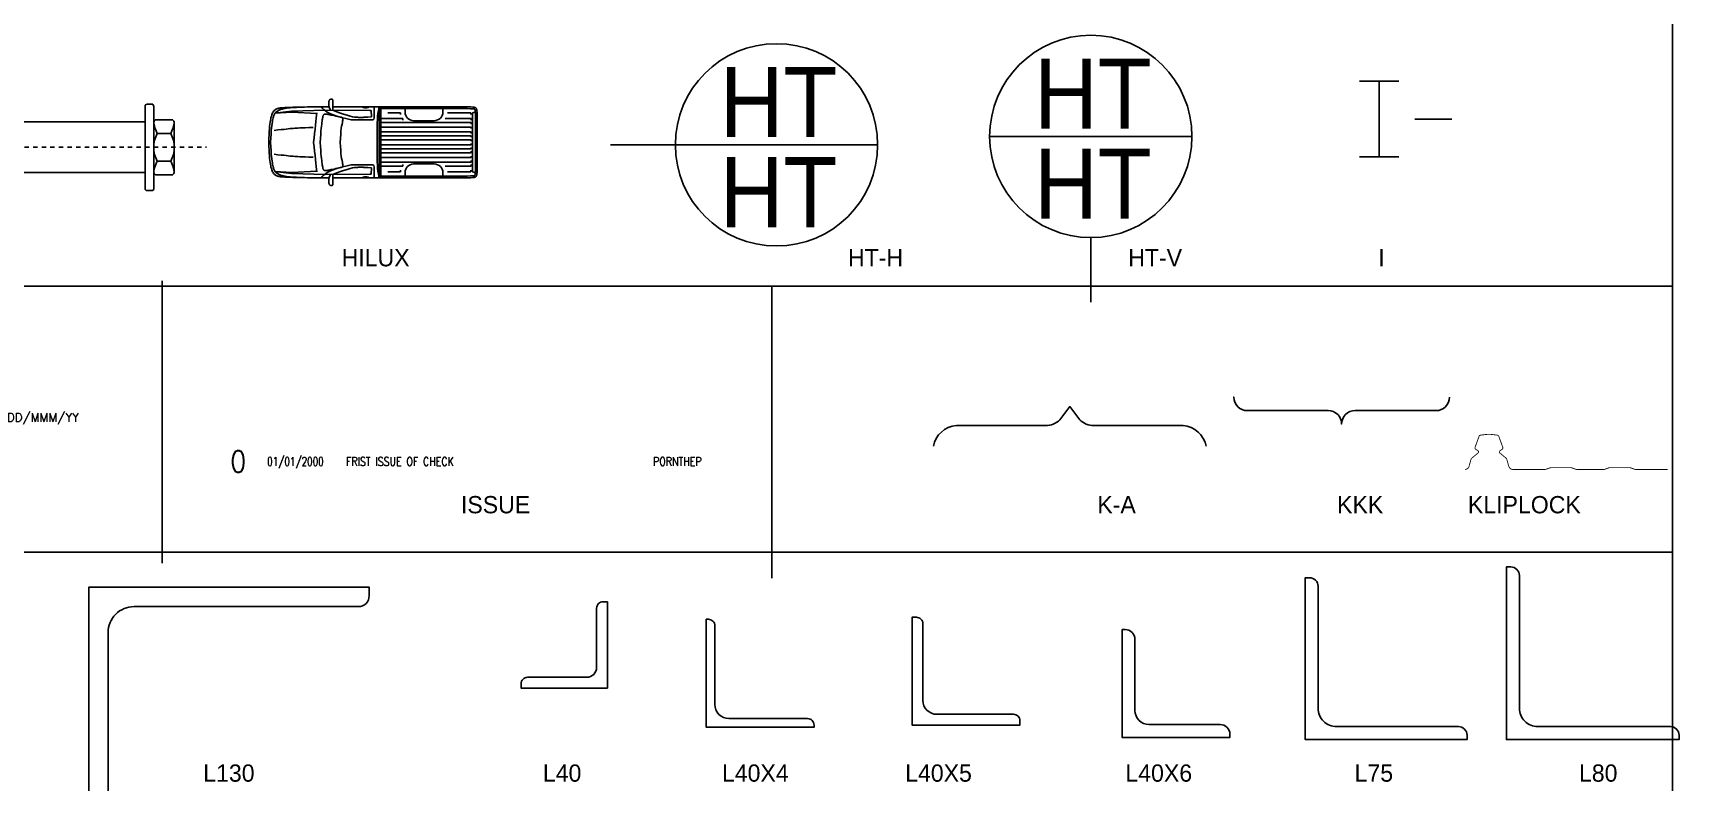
# Model space of a CAD drawing. Header units: inches. Extents: x -2548 to -2391, y 2200 to 2352.
# Drawn here: x -2514.47 to -2476.32, y 2271.17 to 2288.53 of the extents above; entities that cross this region are included whole.
import ezdxf
from ezdxf.enums import TextEntityAlignment as Align

# ---------------------------------------------------------------- set-up
doc = ezdxf.new("R2010")
doc.units = ezdxf.units.IN
doc.header["$MEASUREMENT"] = 0
doc.linetypes.add('DOT1', pattern=[0.0175, 0, -0.0175])
doc.linetypes.add('GRID5', pattern=[0.75, 0.5, -0.1, 0.05, -0.1])
for name, color, linetype in [('4', 4, 'Continuous'), ('BOLT', 7, 'Continuous'), ('L-130X130X9', 7, 'Continuous'), ('L-40X40X5', 7, 'Continuous'), ('L-50X50X4', 2, 'Continuous'), ('L-50X50X5', 2, 'Continuous'), ('L-50X50X6', 2, 'Continuous'), ('L-75X75X6', 9, 'Continuous'), ('L-80X80X6', 7, 'Continuous'), ('TXT', 2, 'Continuous'), ('VPORTS', 7, 'Continuous')]:
    doc.layers.add(name, color=color, linetype=linetype)
doc.styles.add('OT', font='helv.shx')
doc.styles.add('Rs75', font='romans.shx', dxfattribs={"width": 0.75})

# ---------------------------------------------------------------- blocks, each defined once
blk = doc.blocks.new('Hilti')
at = {"layer": 'BOLT'}
h = blk.add_hatch(dxfattribs=at)
h.set_pattern_fill('ANSI38', scale=10, angle=355, style=0)
h.set_pattern_definition([(40, (-2866.52, -1090.8994), (-0.8034845, 0.95755555), []), (130, (-2866.52, -1090.8994), (-2.5645246, 1.1116266), [3.125, -1.875])])
h.paths.add_polyline_path([(-114.83, -9.25), (-126, -9.25), (-126, -11.5), (-114.83, -11.5)])
h.paths.add_polyline_path([(-114.83, 0.25), (-126, 0.25), (-126, -7.25), (-114.83, -7.25)])
h.paths.add_polyline_path([(-114.83, 7.75), (-126, 7.75), (-126, 0.25), (-114.83, 0.25)])
h.paths.add_polyline_path([(-114.83, 12), (-126, 12), (-126, 9.75), (-114.83, 9.75)])
for p, q in [((-134.4, 8.25), (-133.13, -7.75)), ((-131.99, 8.25), (-131.83, 6.22)), ((-83, 9.75), (-83, 7.75)), ((-80, 12), (-78.5, 13.5)), ((-80, 7.31), (-78.5, 8.19)), ((-80, 7.05), (-78.5, 7.71)), ((-78.5, 13.5), (-76, 13.5)), ((-78.5, 8.19), (-76, 8.19)), ((-78.5, 7.71), (-78.5, 8.19)), ((-78.5, 7.71), (-76, 7.71)), ((-76, 13.5), (-76, 12)), ((-76, 8.19), (-76, 7.05)), ((-76, 7.71), (-76, 7.05)), ((-136.5, 4.49), (-135.53, -7.75)), ((-135.53, 6.65), (-134.4, -6.15)), ((-133.13, 6.65), (-131.99, -6.15)), ((-76, 7.05), (-80, 7.05)), ((-78.5, 0.75), (-78.5, -0.25)), ((5.6, 6.65), (11.9, 6.65)), ((-83, -7.25), (-83, -9.25)), ((-80, -6.55), (-78.5, -7.21)), ((-76, -6.55), (-80, -6.55)), ((-80, -6.81), (-78.5, -7.69)), ((-78.5, -7.21), (-76, -7.21)), ((-78.5, -7.21), (-78.5, -7.69)), ((-76, -7.21), (-76, -6.55)), ((-76, -7.69), (-76, -6.55)), ((5.6, -6.15), (11.9, -6.15)), ((-80, -11.5), (-78.5, -13)), ((-78.5, -7.69), (-76, -7.69)), ((-78.5, -13), (-76, -13)), ((-76, -13), (-76, -11.5))]:
    blk.add_line(p, q, dxfattribs=at)
at = {"layer": 'BOLT', "color": 8}
for p, q in [((-126, 9.75), (-83, 9.75)), ((-126, 7.75), (-83, 7.75)), ((-126, -7.25), (-83, -7.25)), ((-126, -9.25), (-83, -9.25))]:
    blk.add_line(p, q, dxfattribs=at)
at = {"layer": 'BOLT', "color": 7, "linetype": 'DOT1'}
for p, q in [((-80.5, 3), (-80.5, 12)), ((-57.5, 12), (-57.5, -11.5)), ((-80.5, -11.5), (-80.5, -2.5))]:
    blk.add_line(p, q, dxfattribs=at)
at = {"layer": 'BOLT', "color": 9}
for p, q in [((-58, 9.75), (-68, 9.75)), ((-68, -9.25), (-58, -9.25))]:
    blk.add_line(p, q, dxfattribs=at)
at = {"layer": 'BOLT', "color": 8, "linetype": 'GRID5'}
blk.add_line((-151.93, 0.25), (28.44, 0.25), dxfattribs=at)
at = {"layer": 'BOLT'}
for points in [[(0.5, -19.75), (3.5, -19.75), (4, -19.25), (4, 19.25), (3.65, 20.1), (3.5, 20.25), (1, 20.25), (0.15, 19.9), (0, 19.75), (0, -19.25)], [(-80, 0.75), (-76, 0.75), (-76, -0.25), (-80, -0.25)]]:
    blk.add_lwpolyline(points, close=True, dxfattribs=at)
at = {"layer": 'BOLT', "color": 8}
blk.add_lwpolyline([(-131.83, 8.05), (-131.99, 8.25), (-133.13, 6.65), (-134.4, 8.25), (-135.53, 6.65), (-136.5, 7.87), (-136.5, -6.53), (-135.53, -7.75), (-134.4, -6.15), (-133.13, -7.75), (-131.99, -6.15), (-131.83, -6.35)], dxfattribs=at)
at = {"layer": 'BOLT', "color": 9, "flags": 128}
blk.add_lwpolyline([(-126, 11.06), (-131.34, 11.69), (-131.83, 11.25), (-131.83, -10.75), (-131.34, -11.19), (-126, -10.56)], dxfattribs=at)
at = {"layer": 'BOLT', "color": 9}
for points in [[(-126, -9.25), (-126, -11.5), (-80.5, -11.5), (-80, -11), (-80, -2.5), (-82.75, -2.5), (-82.75, 3), (-80, 3), (-80, 11.5), (-80.5, 12), (-126, 12), (-126, 9.75)], [(-126, 7.75), (-126, -7.25)]]:
    blk.add_lwpolyline(points, dxfattribs=at)
at = {"layer": 'BOLT', "flags": 128}
for points in [[(-114.83, 7.75), (-114.83, 9.25), (-115.28, 9.75)], [(-115.28, -9.25), (-114.83, -8.75), (-114.83, -7.25)]]:
    blk.add_lwpolyline(points, dxfattribs=at)
at = {"layer": 'BOLT', "color": 9}
for points in [[(-80, -2.25), (-80, -11.5), (-68, -11.5), (-68, 12), (-80, 12), (-80, 2.75), (-82.5, 2.75), (-82.5, -2.25)], [(0, 12), (-57.5, 12), (-58, 11.5), (-58, -11), (-57.5, -11.5), (0, -11.5)]]:
    blk.add_lwpolyline(points, close=True, dxfattribs=at)
blk.add_lwpolyline([(4.8, -12.55, -0.236068), (4, -11.01), (4, 11.45, -0.244672), (4.8, 13.05), (12.7, 13.05, -0.244672), (13.5, 11.45), (13.5, -11.01, -0.236068), (12.7, -12.55), (4.8, -12.55)], format="xyb", dxfattribs=at)
at = {"layer": 'BOLT'}
for points in [[(4, 11.45, 0.058766), (5.6, 6.65, 0.24917), (5.6, -6.15, 0.069498), (4, -11.01)], [(13.5, 11.45, -0.058766), (11.9, 6.65, -0.24917), (11.9, -6.15, -0.069498), (13.5, -11.01)]]:
    blk.add_lwpolyline(points, format="xyb", dxfattribs=at)
blk = doc.blocks.new('HILUX')
for p, q in [((1.488, 1.568), (1.488, 1.809)), ((1.488, 1.65), (2.443, 1.65)), ((1.488, 1.568), (1.621, 1.517)), ((2.376, 1.565), (2.343, 1.562)), ((2.379, 1.413), (2.376, 1.565)), ((2.558, 1.65), (2.558, 0.825)), ((2.598, 1.65), (2.598, 0.825)), ((3.159, 1.61), (3.159, 1.527)), ((4.037, 1.527), (4.037, 1.61)), ((1.621, 1.517), (1.731, 1.479)), ((1.731, 1.479), (1.819, 1.451)), ((1.819, 1.451), (1.89, 1.431)), ((1.89, 1.431), (1.945, 1.418)), ((1.945, 1.418), (1.989, 1.41)), ((1.989, 1.41), (2.025, 1.407)), ((2.025, 1.407), (2.055, 1.405)), ((2.055, 1.405), (2.082, 1.404)), ((2.082, 1.404), (2.106, 1.403)), ((2.106, 1.403), (2.129, 1.403)), ((2.129, 1.403), (2.151, 1.403)), ((2.151, 1.403), (2.171, 1.404)), ((2.171, 1.404), (2.19, 1.404)), ((2.19, 1.404), (2.208, 1.405)), ((2.208, 1.405), (2.226, 1.406)), ((2.226, 1.406), (2.244, 1.406)), ((2.244, 1.406), (2.262, 1.407)), ((2.262, 1.407), (2.279, 1.409)), ((2.279, 1.409), (2.295, 1.412)), ((2.295, 1.412), (2.379, 1.413)), ((2.604, 1.375), (3.112, 1.375)), ((2.604, 1.281), (4.696, 1.281)), ((2.604, 1.179), (4.696, 1.179)), ((2.759, 1.505), (3.057, 1.505)), ((3.057, 1.505), (3.057, 1.469)), ((3.112, 1.375), (3.112, 1.336)), ((3.359, 1.327), (3.837, 1.327)), ((4.092, 1.375), (4.692, 1.375)), ((4.142, 1.508), (4.688, 1.508)), ((4.688, 1.508), (4.688, 1.473)), ((4.692, 1.375), (4.692, 1.34)), ((4.696, 1.281), (4.696, 1.246)), ((4.696, 1.179), (4.696, 1.144)), ((2.558, 0), (2.558, 0.825)), ((2.598, 0), (2.598, 0.825)), ((2.604, 1.066), (4.696, 1.066)), ((2.604, 0.979), (4.696, 0.979)), ((2.604, 0.885), (4.696, 0.885)), ((2.604, 0.765), (4.696, 0.765)), ((4.696, 1.066), (4.696, 1.03)), ((4.696, 0.979), (4.696, 0.944)), ((4.696, 0.885), (4.696, 0.85)), ((4.696, 0.765), (4.696, 0.8)), ((2.604, 0.671), (4.696, 0.671)), ((2.604, 0.584), (4.696, 0.584)), ((2.604, 0.471), (4.696, 0.471)), ((4.696, 0.671), (4.696, 0.706)), ((4.696, 0.584), (4.696, 0.62)), ((4.696, 0.471), (4.696, 0.506)), ((4.696, 0.369), (4.696, 0.404)), ((1.488, 0.082), (1.621, 0.133)), ((1.488, 0.082), (1.488, -0.159)), ((1.488, 0), (2.443, 0)), ((1.621, 0.133), (1.731, 0.171)), ((1.731, 0.171), (1.819, 0.199)), ((1.819, 0.199), (1.89, 0.219)), ((1.89, 0.219), (1.945, 0.232)), ((1.945, 0.232), (1.989, 0.24)), ((1.989, 0.24), (2.025, 0.243)), ((2.025, 0.243), (2.055, 0.245)), ((2.055, 0.245), (2.082, 0.246)), ((2.082, 0.246), (2.106, 0.247)), ((2.106, 0.247), (2.129, 0.247)), ((2.129, 0.247), (2.151, 0.247)), ((2.151, 0.247), (2.171, 0.246)), ((2.171, 0.246), (2.19, 0.246)), ((2.19, 0.246), (2.208, 0.245)), ((2.208, 0.245), (2.226, 0.244)), ((2.226, 0.244), (2.244, 0.244)), ((2.244, 0.244), (2.262, 0.243)), ((2.262, 0.243), (2.279, 0.241)), ((2.279, 0.241), (2.295, 0.238)), ((2.295, 0.238), (2.379, 0.237)), ((2.376, 0.085), (2.343, 0.088)), ((2.379, 0.237), (2.376, 0.085)), ((2.604, 0.369), (4.696, 0.369)), ((2.604, 0.275), (3.112, 0.275)), ((2.759, 0.145), (3.057, 0.145)), ((3.057, 0.145), (3.057, 0.181)), ((3.112, 0.275), (3.112, 0.314)), ((3.159, 0.04), (3.159, 0.123)), ((3.359, 0.323), (3.837, 0.323)), ((4.037, 0.123), (4.037, 0.04)), ((4.092, 0.275), (4.692, 0.275)), ((4.142, 0.142), (4.688, 0.142)), ((4.688, 0.142), (4.688, 0.177)), ((4.692, 0.275), (4.692, 0.31))]:
    blk.add_line(p, q)
for points in [[(0, 0.825), (0.004, 0.919), (0.008, 1.002), (0.012, 1.076), (0.016, 1.14), (0.021, 1.197), (0.026, 1.248), (0.032, 1.293), (0.038, 1.333), (0.046, 1.37), (0.053, 1.403), (0.062, 1.434), (0.071, 1.461), (0.081, 1.486), (0.091, 1.508), (0.101, 1.527), (0.112, 1.544), (0.124, 1.558), (0.136, 1.57), (0.148, 1.58), (0.161, 1.589), (0.174, 1.596), (0.189, 1.602), (0.204, 1.607), (0.22, 1.611), (0.236, 1.615), (0.254, 1.618), (0.274, 1.621), (0.295, 1.624), (0.318, 1.626), (0.344, 1.628), (0.373, 1.63), (0.404, 1.632), (0.439, 1.633), (0.476, 1.634), (0.518, 1.636), (0.562, 1.637), (0.609, 1.638), (0.66, 1.639), (0.714, 1.64), (0.771, 1.641), (0.831, 1.643), (0.896, 1.644), (0.968, 1.646), (1.048, 1.647), (1.139, 1.648), (1.241, 1.649), (1.357, 1.65), (1.4, 1.65)], [(0.044, 0.825), (0.049, 0.927), (0.055, 1.015), (0.061, 1.091), (0.066, 1.156), (0.072, 1.211), (0.079, 1.259), (0.085, 1.299), (0.091, 1.334), (0.097, 1.364), (0.103, 1.39), (0.109, 1.413), (0.115, 1.433), (0.121, 1.45), (0.127, 1.465), (0.134, 1.478), (0.14, 1.489), (0.146, 1.499), (0.153, 1.508), (0.16, 1.516), (0.168, 1.524), (0.176, 1.531), (0.185, 1.537), (0.195, 1.544), (0.205, 1.55), (0.217, 1.557), (0.231, 1.564), (0.245, 1.57), (0.26, 1.577), (0.277, 1.584), (0.294, 1.59), (0.313, 1.596), (0.332, 1.602), (0.353, 1.607), (0.378, 1.612), (0.409, 1.617), (0.448, 1.621), (0.499, 1.626), (0.563, 1.631), (0.644, 1.636), (0.744, 1.641)], [(0.146, 1.499), (0.531, 1.549), (1.31, 1.569)], [(1.222, 1.649), (1.239, 1.62), (1.266, 1.59), (1.305, 1.559), (1.356, 1.527), (1.418, 1.495), (1.491, 1.464), (1.577, 1.434), (1.674, 1.406)], [(1.31, 1.569), (2.343, 1.562)], [(1.488, 1.809), (1.477, 1.817), (1.466, 1.822), (1.456, 1.825), (1.447, 1.826), (1.438, 1.825), (1.43, 1.822), (1.422, 1.819), (1.416, 1.814), (1.41, 1.808), (1.406, 1.802), (1.402, 1.794), (1.399, 1.785), (1.397, 1.774), (1.396, 1.762), (1.395, 1.748), (1.394, 1.732), (1.394, 1.714), (1.394, 1.695), (1.396, 1.674), (1.4, 1.653), (1.405, 1.631), (1.414, 1.609), (1.426, 1.588), (1.442, 1.568)], [(1.592, 1.427), (1.912, 1.349), (2.416, 1.345), (2.437, 1.362), (2.443, 1.389), (2.443, 1.65)], [(2.156, 1.65), (2.166, 1.644), (2.175, 1.64), (2.184, 1.636), (2.193, 1.633), (2.201, 1.631), (2.209, 1.63), (2.216, 1.629), (2.224, 1.628), (2.231, 1.627), (2.237, 1.627), (2.244, 1.627), (2.25, 1.627), (2.257, 1.627), (2.264, 1.627), (2.27, 1.627), (2.277, 1.628), (2.284, 1.629), (2.292, 1.63), (2.299, 1.631), (2.307, 1.633), (2.314, 1.636), (2.322, 1.64), (2.328, 1.644), (2.335, 1.65)], [(2.443, 1.65), (4.092, 1.65)], [(2.514, 0.825), (2.514, 1.015), (2.515, 1.161), (2.517, 1.272), (2.52, 1.359), (2.525, 1.43), (2.533, 1.496), (2.544, 1.566), (2.558, 1.65)], [(2.598, 1.61), (4.092, 1.61)], [(4.092, 1.65), (4.31, 1.65), (4.476, 1.648), (4.597, 1.646), (4.681, 1.644), (4.734, 1.641), (4.765, 1.637), (4.78, 1.634), (4.787, 1.631), (4.792, 1.627), (4.796, 1.624), (4.799, 1.621), (4.802, 1.618), (4.805, 1.615), (4.807, 1.612), (4.809, 1.609), (4.811, 1.606), (4.813, 1.603), (4.814, 1.6), (4.816, 1.596), (4.817, 1.593), (4.818, 1.589), (4.82, 1.585), (4.822, 1.58), (4.823, 1.575), (4.825, 1.568), (4.827, 1.552), (4.829, 1.52), (4.831, 1.463), (4.833, 1.373), (4.834, 1.242), (4.835, 1.062), (4.835, 0.825)], [(4.092, 1.61), (4.31, 1.61), (4.476, 1.608), (4.596, 1.606), (4.679, 1.604), (4.731, 1.601), (4.758, 1.598), (4.766, 1.596), (4.768, 1.595), (4.772, 1.592), (4.774, 1.59), (4.776, 1.588), (4.777, 1.585), (4.778, 1.583), (4.779, 1.581), (4.78, 1.579), (4.781, 1.575), (4.782, 1.571), (4.784, 1.567), (4.785, 1.563), (4.786, 1.56), (4.787, 1.548), (4.789, 1.518), (4.791, 1.462), (4.793, 1.372), (4.794, 1.242), (4.795, 1.062), (4.795, 0.825)], [(0.125, 1.102), (0.212, 1.111), (0.286, 1.119), (0.35, 1.126), (0.405, 1.132), (0.453, 1.137), (0.496, 1.142), (0.534, 1.146), (0.569, 1.149), (0.603, 1.152), (0.638, 1.155), (0.678, 1.157), (0.724, 1.159), (0.779, 1.161), (0.847, 1.163), (0.929, 1.165), (1.029, 1.166)], [(1.116, 1.496), (0.535, 1.522), (0.146, 1.499)], [(1.042, 0.825), (1.054, 0.928), (1.065, 1.03), (1.076, 1.129), (1.086, 1.222), (1.095, 1.307), (1.104, 1.384), (1.111, 1.451), (1.117, 1.505)], [(1.191, 0.825), (1.199, 0.922), (1.206, 1.007), (1.212, 1.081), (1.218, 1.144), (1.224, 1.198), (1.229, 1.244), (1.234, 1.283), (1.238, 1.316), (1.242, 1.344), (1.245, 1.368), (1.249, 1.387), (1.252, 1.404), (1.255, 1.417), (1.257, 1.428), (1.26, 1.436), (1.262, 1.444), (1.265, 1.45), (1.267, 1.455), (1.27, 1.46), (1.273, 1.464), (1.276, 1.467), (1.279, 1.47), (1.282, 1.473), (1.285, 1.475), (1.289, 1.476), (1.293, 1.478), (1.299, 1.479), (1.308, 1.479), (1.319, 1.478), (1.334, 1.476), (1.353, 1.474), (1.378, 1.47), (1.408, 1.464), (1.442, 1.458), (1.479, 1.451), (1.517, 1.443), (1.556, 1.435), (1.592, 1.427), (1.626, 1.419), (1.654, 1.412), (1.677, 1.406), (1.695, 1.399), (1.707, 1.392), (1.715, 1.383), (1.72, 1.371), (1.72, 1.356), (1.718, 1.336), (1.714, 1.312), (1.707, 1.281), (1.7, 1.244), (1.691, 1.199), (1.683, 1.145), (1.675, 1.081), (1.668, 1.007), (1.662, 0.922), (1.658, 0.825)], [(4.726, 0.825), (4.726, 1.491), (4.734, 1.512), (4.755, 1.52), (4.789, 1.521)], [(0, 0.825), (0.004, 0.731), (0.008, 0.648), (0.012, 0.574), (0.016, 0.51), (0.021, 0.453), (0.026, 0.402), (0.032, 0.357), (0.038, 0.317), (0.046, 0.28), (0.053, 0.247), (0.062, 0.216), (0.071, 0.189), (0.081, 0.164), (0.091, 0.142), (0.101, 0.123), (0.112, 0.106), (0.124, 0.092), (0.136, 0.08), (0.148, 0.07), (0.161, 0.061), (0.174, 0.054), (0.189, 0.048), (0.204, 0.043), (0.22, 0.039), (0.236, 0.035), (0.254, 0.032), (0.274, 0.029), (0.295, 0.026), (0.318, 0.024), (0.344, 0.022), (0.373, 0.02), (0.404, 0.018), (0.439, 0.017), (0.476, 0.016), (0.518, 0.014), (0.562, 0.013), (0.609, 0.012), (0.66, 0.011), (0.714, 0.01), (0.771, 0.009), (0.831, 0.007), (0.896, 0.006), (0.968, 0.004), (1.048, 0.003), (1.139, 0.002), (1.241, 0.001), (1.357, 0), (1.4, 0)], [(0.044, 0.825), (0.049, 0.723), (0.055, 0.635), (0.061, 0.559), (0.066, 0.494), (0.072, 0.439), (0.079, 0.391), (0.085, 0.351), (0.091, 0.316), (0.097, 0.286), (0.103, 0.26), (0.109, 0.237), (0.115, 0.217), (0.121, 0.2), (0.127, 0.185), (0.134, 0.172), (0.14, 0.161), (0.146, 0.151), (0.153, 0.142), (0.16, 0.134), (0.168, 0.126), (0.176, 0.119), (0.185, 0.113), (0.195, 0.106), (0.205, 0.1), (0.217, 0.093), (0.231, 0.086), (0.245, 0.08), (0.26, 0.073), (0.277, 0.066), (0.294, 0.06), (0.313, 0.054), (0.332, 0.048), (0.353, 0.043), (0.378, 0.038), (0.409, 0.033), (0.448, 0.029), (0.499, 0.024), (0.563, 0.019), (0.644, 0.014), (0.744, 0.009)], [(1.042, 0.825), (1.054, 0.722), (1.065, 0.62), (1.076, 0.521), (1.086, 0.428), (1.095, 0.343), (1.104, 0.266), (1.111, 0.199), (1.117, 0.145)], [(1.191, 0.825), (1.199, 0.728), (1.206, 0.643), (1.212, 0.569), (1.218, 0.506), (1.224, 0.452), (1.229, 0.406), (1.234, 0.367), (1.238, 0.334), (1.242, 0.306), (1.245, 0.282), (1.249, 0.263), (1.252, 0.246), (1.255, 0.233), (1.257, 0.222), (1.26, 0.214), (1.262, 0.206), (1.265, 0.2), (1.267, 0.195), (1.27, 0.19), (1.273, 0.186), (1.276, 0.183), (1.279, 0.18), (1.282, 0.177), (1.285, 0.175), (1.289, 0.174), (1.293, 0.172), (1.299, 0.171), (1.308, 0.171), (1.319, 0.172), (1.334, 0.174), (1.353, 0.176), (1.378, 0.18), (1.408, 0.186), (1.442, 0.192), (1.479, 0.199), (1.517, 0.207), (1.556, 0.215), (1.592, 0.223), (1.626, 0.231), (1.654, 0.238), (1.677, 0.244), (1.695, 0.251), (1.707, 0.258), (1.715, 0.267), (1.72, 0.279), (1.72, 0.294), (1.718, 0.314), (1.714, 0.338), (1.707, 0.369), (1.7, 0.406), (1.691, 0.451), (1.683, 0.505), (1.675, 0.569), (1.668, 0.643), (1.662, 0.728), (1.658, 0.825)], [(2.514, 0.825), (2.514, 0.635), (2.515, 0.489), (2.517, 0.378), (2.52, 0.291), (2.525, 0.22), (2.533, 0.154), (2.544, 0.084), (2.558, 0)], [(4.092, 0), (4.31, 0), (4.476, 0.002), (4.597, 0.004), (4.681, 0.006), (4.734, 0.009), (4.765, 0.013), (4.78, 0.016), (4.787, 0.019), (4.792, 0.023), (4.796, 0.026), (4.799, 0.029), (4.802, 0.032), (4.805, 0.035), (4.807, 0.038), (4.809, 0.041), (4.811, 0.044), (4.813, 0.047), (4.814, 0.05), (4.816, 0.054), (4.817, 0.057), (4.818, 0.061), (4.82, 0.065), (4.822, 0.07), (4.823, 0.075), (4.825, 0.082), (4.827, 0.098), (4.829, 0.13), (4.831, 0.187), (4.833, 0.277), (4.834, 0.408), (4.835, 0.588), (4.835, 0.825)], [(4.092, 0.04), (4.31, 0.04), (4.476, 0.042), (4.596, 0.044), (4.679, 0.046), (4.731, 0.049), (4.758, 0.052), (4.766, 0.054), (4.768, 0.055), (4.772, 0.058), (4.774, 0.06), (4.776, 0.062), (4.777, 0.065), (4.778, 0.067), (4.779, 0.069), (4.78, 0.071), (4.781, 0.075), (4.782, 0.079), (4.784, 0.083), (4.785, 0.087), (4.786, 0.09), (4.787, 0.102), (4.789, 0.132), (4.791, 0.188), (4.793, 0.278), (4.794, 0.408), (4.795, 0.588), (4.795, 0.825)], [(4.726, 0.825), (4.726, 0.159), (4.734, 0.138), (4.755, 0.13), (4.789, 0.129)], [(0.125, 0.548), (0.212, 0.539), (0.286, 0.531), (0.35, 0.524), (0.405, 0.518), (0.453, 0.513), (0.496, 0.508), (0.534, 0.504), (0.569, 0.501), (0.603, 0.498), (0.638, 0.495), (0.678, 0.493), (0.724, 0.491), (0.779, 0.489), (0.847, 0.487), (0.929, 0.485), (1.029, 0.484)], [(1.116, 0.154), (0.535, 0.128), (0.146, 0.151)], [(0.146, 0.151), (0.531, 0.101), (1.31, 0.081)], [(1.222, 0.001), (1.239, 0.03), (1.266, 0.06), (1.305, 0.091), (1.356, 0.123), (1.418, 0.155), (1.491, 0.186), (1.577, 0.216), (1.674, 0.244)], [(1.31, 0.081), (2.343, 0.088)], [(1.488, -0.159), (1.477, -0.167), (1.466, -0.172), (1.456, -0.175), (1.447, -0.176), (1.438, -0.175), (1.43, -0.172), (1.422, -0.169), (1.416, -0.164), (1.41, -0.158), (1.406, -0.152), (1.402, -0.144), (1.399, -0.135), (1.397, -0.124), (1.396, -0.112), (1.395, -0.098), (1.394, -0.082), (1.394, -0.064), (1.394, -0.045), (1.396, -0.024), (1.4, -0.003), (1.405, 0.019), (1.414, 0.041), (1.426, 0.062), (1.442, 0.082)], [(1.592, 0.223), (1.912, 0.301), (2.416, 0.305), (2.437, 0.288), (2.443, 0.261), (2.443, 0)], [(2.156, 0), (2.166, 0.006), (2.175, 0.01), (2.184, 0.014), (2.193, 0.017), (2.201, 0.019), (2.209, 0.02), (2.216, 0.021), (2.224, 0.022), (2.231, 0.023), (2.237, 0.023), (2.244, 0.023), (2.25, 0.023), (2.257, 0.023), (2.264, 0.023), (2.27, 0.023), (2.277, 0.022), (2.284, 0.021), (2.292, 0.02), (2.299, 0.019), (2.307, 0.017), (2.314, 0.014), (2.322, 0.01), (2.328, 0.006), (2.335, 0)], [(2.443, 0), (4.092, 0)], [(2.598, 0.04), (4.092, 0.04)]]:
    blk.add_lwpolyline(points)
for centre, start, end in [((3.359, 1.527), 180, 270), ((3.837, 1.527), 270, 360), ((3.359, 0.123), 90, 180), ((3.837, 0.123), 0, 90)]:
    blk.add_arc(centre, 0.2, start, end)
blk = doc.blocks.new('HT-H')
at = {"color": 8}
blk.add_line((3, 0), (0, 0), dxfattribs=at)
at = {"color": 9}
blk.add_line((3, 0), (12.375, 0), dxfattribs=at)
blk.add_circle((7.688, 0), 4.688, dxfattribs=at)
at = {"color": 5, "style": 'OT', "width": 0.9}
for p in [(7.782, 1.984), (7.782, -2.194)]:
    blk.add_attdef('NO', text='', height=3.25, dxfattribs=at).set_placement(p, align=Align.MIDDLE)
blk = doc.blocks.new('HT-V')
at = {"color": 9}
blk.add_line((-4.688, 7.687), (4.688, 7.687), dxfattribs=at)
at = {"color": 8}
blk.add_line((0, 3), (0, 0), dxfattribs=at)
at = {"color": 9}
blk.add_circle((0, 7.687), 4.688, dxfattribs=at)
at = {"color": 5, "style": 'OT', "width": 0.9}
for p in [(0.095, 9.671), (0.095, 5.493)]:
    blk.add_attdef('NO', text='', height=3.25, dxfattribs=at).set_placement(p, align=Align.MIDDLE)
blk = doc.blocks.new('I')
at = {"color": 4}
for p, q in [((-0.458, 1.75), (0.458, 1.75)), ((0, 1.75), (0, 0)), ((-0.458, 0), (0.458, 0))]:
    blk.add_line(p, q, dxfattribs=at)
at = {"color": 2}
blk.add_line((0.829, 0.875), (1.683, 0.875), dxfattribs=at)
at = {"color": 2, "style": 'Rs75', "width": 0.75}
blk.add_attdef('300X300X10X5', text='', height=1.5, dxfattribs=at).set_placement((1.826, 0.784), align=Align.MIDDLE_LEFT)
blk = doc.blocks.new('ISS')
at = {"color": 2, "style": 'Rs75'}
for tag, p in [('ISSUE', (5.78, 2.09)), ('REV.', (15.48, 2.09)), ('DATE', (66, 2.09))]:
    blk.add_attdef(tag, text='', height=2, dxfattribs=at).set_placement(p, align=Align.MIDDLE)
at = {"color": 2, "style": 'Rs75', "width": 0.75}
blk.add_attdef('DESCRIPTION', text='', height=2, dxfattribs=at).set_placement((21.72, 2.09), align=Align.MIDDLE_LEFT)
blk = doc.blocks.new('ISSUE')
at = {"color": 3, "style": 'Rs75', "width": 0.875}
blk.add_attdef('0', text='', height=2.5, dxfattribs=at).set_placement((2.94, 2.19), align=Align.MIDDLE_CENTER)
at = {"color": 9, "style": 'Rs75'}
for tag, width, p in [('DATE', 0.75, (9.57, 2.19)), ('PORNTHEP', 0.8, (53.82, 2.19)), ('MANIT', 0.8, (62.04, 2.19)), ('NATTAYA', 0.8, (70.62, 2.19))]:
    blk.add_attdef(tag, text='', height=1, dxfattribs=dict(at, width=width)).set_placement(p, align=Align.MIDDLE_CENTER)
at = {"color": 9, "style": 'Rs75', "width": 0.8}
blk.add_attdef('ISSUE', text='', height=1, dxfattribs=at).set_placement((15.43, 2.19), align=Align.MIDDLE_LEFT)
blk = doc.blocks.new('KA')
at = {"layer": 'TXT'}
blk.add_lwpolyline([(0.632, -0.1842, 0.342305), (0.5252, -0.0882), (0.1122, -0.0882, -0.198912), (0.0459, -0.0608), (0, 0), (-0.0459, -0.0608, -0.198912), (-0.1122, -0.0882), (-0.5252, -0.0882, 0.342305), (-0.632, -0.1842)], format="xyb", dxfattribs=at)
blk = doc.blocks.new('kkk')
blk.add_lwpolyline([(-0.5, 0.125), (-0.5, 0.125, 0.414214), (-0.4375, 0.0625), (-0.0625, 0.0625, -0.414214), (0, 0), (0, 0), (0, 0, -0.414214), (0.0625, 0.0625), (0.4375, 0.0625, 0.414214), (0.5, 0.125)], format="xyb")
blk = doc.blocks.new('KLIPLOCK')
at = {"const_width": 1, "flags": 128}
blk.add_lwpolyline([(0, 0, 0.336332), (4.8, 3.7), (7, 11.6, -0.150597), (8, 13.1), (15.3, 19.2, 0.500868), (15.1, 21.6), (12.1, 23.6, -0.277905), (11.7, 25.6), (16.4, 38.4, -0.277788), (18, 39.7), (24.4, 40.5, -0.067868), (31.2, 40.5), (37.6, 39.7, -0.277788), (39.2, 38.4), (43.9, 25.6, -0.277905), (43.5, 23.6), (40.5, 21.6, 0.500868), (40.3, 19.2), (47.6, 13.1, -0.150597), (48.5, 11.6), (50.8, 3.7, 0.336332), (55.6, 0), (92.8, 0, 0.095415), (94.6, 0.4), (97.8, 1.6, -0.095415), (99.7, 2), (122.8, 2, -0.095415), (124.6, 1.6), (127.8, 0.4, 0.095415), (129.7, 0), (160.9, 0, 0.095415), (162.8, 0.4), (166, 1.6, -0.095415), (167.8, 2), (190.9, 2, -0.095415), (192.8, 1.6), (196, 0.4, 0.095415), (197.8, 0), (235, 0)], format="xyb", dxfattribs=at)
blk = doc.blocks.new('L130')
at = {"layer": 'L-130X130X9'}
blk.add_lwpolyline([(0, -130), (0, 0), (130, 0), (130, -4, -0.414214), (125, -9), (21, -9, 0.414214), (9, -21), (9, -125, -0.414214), (4, -130)], format="xyb", close=True, dxfattribs=at)
blk = doc.blocks.new('L40')
at = {"layer": 'L-40X40X5'}
blk.add_lwpolyline([(0, 40), (-2, 40, 0.414214), (-5, 37), (-5, 9.5, -0.414214), (-9.5, 5), (-37, 5, 0.414214), (-40, 2), (-40, 0), (0, 0)], format="xyb", close=True, dxfattribs=at)
blk = doc.blocks.new('L50X4')
at = {"layer": 'L-50X50X4'}
blk.add_lwpolyline([(4, 47), (4, 10.5, 0.414214), (10.5, 4), (47, 4, -0.414214), (50, 1), (50, 0), (0, 0), (0, 50), (1, 50, -0.414214)], format="xyb", close=True, dxfattribs=at)
blk = doc.blocks.new('L50X5')
at = {"layer": 'L-50X50X5'}
blk.add_lwpolyline([(5, 47), (5, 11.5, 0.414214), (11.5, 5), (47, 5, -0.414214), (50, 2), (50, 0), (0, 0), (0, 50), (2, 50, -0.414214)], format="xyb", close=True, dxfattribs=at)
blk = doc.blocks.new('L50X6')
at = {"layer": 'L-50X50X6'}
blk.add_lwpolyline([(6, 45.5), (6, 12.5, 0.414214), (12.5, 6), (45.5, 6, -0.414214), (50, 1.5), (50, 0), (0, 0), (0, 50), (1.5, 50, -0.414214)], format="xyb", close=True, dxfattribs=at)
blk = doc.blocks.new('L75')
at = {"layer": 'L-75X75X6'}
blk.add_lwpolyline([(6, 14.5), (6, 71, 0.414214), (2, 75), (0, 75), (0, 0), (75, 0), (75, 2, 0.414214), (71, 6), (14.5, 6, -0.414214)], format="xyb", close=True, dxfattribs=at)
blk = doc.blocks.new('L80')
at = {"layer": 'L-80X80X6'}
blk.add_lwpolyline([(2, 80), (0, 80), (0, 0), (80, 0), (80, 2, 0.414214), (76, 6), (14.5, 6, -0.414214), (6, 14.5), (6, 76, 0.414214)], format="xyb", close=True, dxfattribs=at)

msp = doc.modelspace()

# ---------------------------------------------------------------- linework, layer by layer
for p, q in [((-2547.27235, 2282.66547), (-2476.47077, 2282.66547)), ((-2511.47343, 2282.78456), (-2511.47343, 2276.24127)), ((-2497.34704, 2282.66977), (-2497.34704, 2275.89688)), ((-2547.27235, 2276.49835), (-2476.47077, 2276.49835))]:
    msp.add_line(p, q)
msp.add_lwpolyline([(-2547.27235, 2298.72904), (-2476.47077, 2298.72904), (-2476.47077, 2242.38525), (-2547.27235, 2242.38525)], close=True)

# ---------------------------------------------------------------- block references
at = {"layer": 'VPORTS'}
ref = msp.add_blockref('HT-H', (-2501.08244, 2285.93778), dxfattribs=dict(at, xscale=0.5, yscale=0.5, zscale=0.5))
ref.add_attrib('NO', 'HT', dxfattribs={"layer": '0', "color": 5, "height": 1.625, "style": 'OT', "width": 0.9}).set_placement((-2497.19133, 2286.92976), align=Align.MIDDLE)
ref.add_attrib('NO', 'HT', dxfattribs={"layer": '0', "color": 5, "height": 1.625, "style": 'OT', "width": 0.9}).set_placement((-2497.19133, 2284.84058), align=Align.MIDDLE)
ref = msp.add_blockref('HT-V', (-2489.95529, 2282.28933), dxfattribs=dict(at, xscale=0.5, yscale=0.5, zscale=0.5))
ref.add_attrib('NO', 'HT', dxfattribs={"layer": '0', "color": 5, "height": 1.625, "style": 'OT', "width": 0.9}).set_placement((-2489.90793, 2287.12506), align=Align.MIDDLE)
ref.add_attrib('NO', 'HT', dxfattribs={"layer": '0', "color": 5, "height": 1.625, "style": 'OT', "width": 0.9}).set_placement((-2489.90793, 2285.03588), align=Align.MIDDLE)
for name, p in [('I', (-2483.2731, 2285.65922)), ('HILUX', (-2509.0075, 2285.17061))]:
    msp.add_blockref(name, p, dxfattribs=at)
for name, p, xscale, yscale, zscale in [('Hilti', (-2511.87179, 2285.86837), 0.05, 0.05, 0.05), ('KA', (-2490.44215, 2279.87257), 5, 5, 5), ('kkk', (-2484.14121, 2279.46615), 5, 5, 5), ('KLIPLOCK', (-2481.28408, 2278.41586), 0.02, 0.02, 0.02), ('L80', (-2480.32131, 2272.15737), 0.05, 0.05, 0.05), ('L130', (-2513.17897, 2275.68654), 0.05, 0.05, 0.05), ('L75', (-2484.98603, 2272.15737), 0.05, 0.05, 0.05), ('L40', (-2501.15761, 2273.34966), 0.05, 0.05, 0.05), ('L50X4', (-2498.86783, 2272.44352), 0.05, 0.05, 0.05), ('L50X5', (-2494.09745, 2272.49121), 0.05, 0.05, 0.05), ('L50X6', (-2489.23167, 2272.20507), 0.05, 0.05, 0.05)]:
    msp.add_blockref(name, p, dxfattribs=dict(at, xscale=xscale, yscale=yscale, zscale=zscale))
for name, p, xscale, yscale, zscale, values in [('ISS', (-2520.84255, 2279.39857), 0.1, 0.1, 0.1, {'ISSUE': '1', 'REV.': 'A', 'DESCRIPTION': 'FOR APPROVAL', 'DATE': 'DD/MMM/YY'}), ('ISSUE', (-2510.30108, 2278.16261), 0.2, 0.2, 0.2, {'0': '0', 'DATE': '01/01/2000', 'ISSUE': 'FRIST ISSUE OF CHECK', 'PORNTHEP': 'PORNTHEP'})]:
    msp.add_blockref(name, p, dxfattribs=dict(at, xscale=xscale, yscale=yscale, zscale=zscale)).add_auto_attribs(values)

# ---------------------------------------------------------------- texts
at = {"layer": '4'}
for s, p in [('HILUX', (-2507.31687, 2283.122)), ('HT-H', (-2495.5831, 2283.122)), ('HT-V', (-2489.08779, 2283.122)), ('I', (-2483.29125, 2283.122)), ('ISSUE', (-2504.5519, 2277.39928)), ('K-A', (-2489.80302, 2277.39928)), ('KKK', (-2484.24736, 2277.39928)), ('KLIPLOCK', (-2481.21494, 2277.39928)), ('L130', (-2510.52464, 2271.17972)), ('L40', (-2502.65352, 2271.17972)), ('L40X4', (-2498.50329, 2271.17972)), ('L40X5', (-2494.25765, 2271.17972)), ('L40X6', (-2489.15335, 2271.17972)), ('L75', (-2483.84114, 2271.17972)), ('L80', (-2478.64143, 2271.17972))]:
    msp.add_text(s, height=0.4, dxfattribs=at).set_placement(p)

doc.saveas('drawing.dxf')
